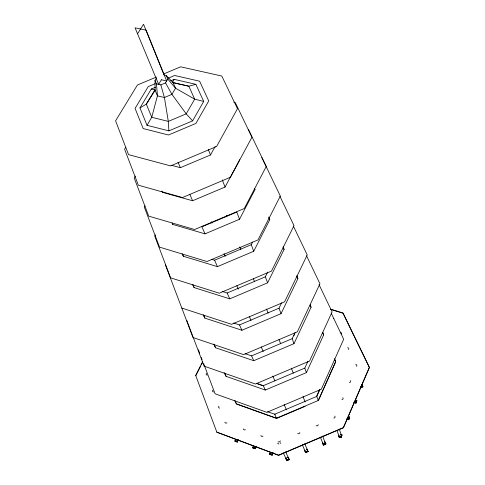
<?xml version="1.0" encoding="UTF-8"?>
<svg xmlns="http://www.w3.org/2000/svg" width="485" height="485" viewBox="0 0 485 485"><rect width="100%" height="100%" fill="white"/><g stroke="black" fill="none" stroke-linecap="round" stroke-linejoin="round"><path stroke-width="0.73" d="M288.32 457.561L287.563 457.288M271.454 454.439L269.848 453.317L270.806 454.39L271.454 454.439L272.067 454.172L272.691 452.893L271.358 454.245M254.413 448.055L253.085 447.57L254.413 448.055L255.019 447.788L255.643 446.515L254.31 447.861M356.16 401.465L356.366 400.871L355.832 402.18L354.511 402.471L356.22 401.677M349.012 418.07L349.218 417.47L348.685 418.791L347.321 419.064L349.079 418.276M336.917 430.262L339.094 436.354L340.294 436.761L340.913 436.488L341.385 435.336L339.27 429.122M338.9 435.154L338.694 435.912L339.161 436.555L340.367 436.961L340.979 436.694L341.452 435.542L340.579 434.408M236.577 441.368L235.013 440.271L235.946 441.32L236.577 441.368L237.589 440.592L237.468 439.416M236.468 441.174L237.692 439.974M360.913 387.163L362.447 385.981L361.561 387.048L360.3 386.969M323.865 444.412L323.168 443.999L324.526 444.296L325.296 443.284L322.713 436.1M338.809 435.3L338.36 436.767L341.088 437.688L342.058 434.96L340.694 434.499M341.088 437.688L342.058 434.96M346.757 419.107L348.794 419.78L349.746 417.088L348.394 416.639M348.794 419.78L349.746 417.088M353.911 402.508L355.941 403.168L356.881 400.501L355.535 400.064M355.941 403.168L356.881 400.501M304.75 443.726L307.399 449.995L307.569 450.82L306.793 451.826L306.096 452.02L305.029 451.044L302.349 444.793M338.36 436.767L338.882 435.506M323.786 444.212L325.296 443.284M283.27 452.899L286.538 459.768L287.957 459.828L288.484 459.416L288.66 458.186L287.654 457.482M306.047 451.747L307.569 450.82M286.599 459.531L287.866 459.641L288.654 458.622L285.671 451.832M305.435 451.529L306.132 451.941M307.078 449.704L307.581 450.098L306.465 449.492M286.198 459.046L286.374 457.816M286.465 458.01L286.114 458.416M324.792 442.181L325.126 442.465M273.255 452.578L272.109 455.191L272.873 453.038M272.109 455.191L269.557 454.281L270.03 452.784M361.786 385.035L362.325 385.314L362.307 386.084M256.219 446.212L255.068 448.801L255.831 446.661M255.068 448.801L252.552 447.904L253.024 446.418M234.631 400.483L236.371 403.817L276.468 418.215L318.257 400.483L335.578 361.725L334.699 358.845M318.336 400.707L335.65 361.968M316.365 396.857L319.439 390.007M276.468 418.215L274.662 414.263L316.778 396.39L319.845 389.552M238.099 440.186L237.226 442.108L238.28 439.349M280.415 443.429L280.767 442.666M224.106 372.559L226.052 376.336L265.313 390.049L306.405 372.619L323.647 334.959L322.798 332.249M304.738 368.285L307.866 361.337M213.673 344.095L215.522 347.739L253.776 360.701L293.995 343.647L311.067 307.254L310.242 304.653M245.174 353.704L251.594 355.869L292.164 338.675L295.038 332.571M293.843 335.881L294.795 333.856M203.173 314.765L204.846 318.105L241.9 330.255L281.039 313.668L297.869 278.711L296.947 275.862M233.77 323.052L239.517 324.926L279.008 308.193L281.627 302.785M192.49 284.295L194.097 287.563L229.763 298.845L267.599 282.822L284.083 249.478L283.167 246.713M222.118 291.4L227.156 292.982L265.35 276.808L267.684 272.109M202.797 361.367L195.685 375.426L216.88 432.274L278.602 455.36L343.428 427.818L369.412 367.539L343.047 313.237L330.837 309.478M195.813 375.651L200.554 366.284M201.226 364.944L202.584 362.265M182.124 253.691L183.379 256.268L217.425 266.635L253.728 251.272L269.751 219.735L268.835 217.019M211.727 259.336L214.588 260.202L251.242 244.695L252.594 242.045M172.175 223.155L172.787 224.434L205.003 233.849L239.511 219.262L254.946 189.708L254.486 188.368M161.851 191.048L162.457 192.327L192.606 200.76L225.046 187.052L239.76 159.674M171.096 165.209L180.378 167.689L210.472 154.982L215.207 146.415M155.485 234.819L154.751 236.134L170.587 277.838L219.287 293.195L271.485 271.097L294.013 225.622L279.924 196.334M155.485 87.276L151.314 89.04L139.965 107.919L147.034 125.33L168.907 130.859L192.606 120.862L203.7 101.426L195.885 84.335L174.26 79.364L170.787 80.831M145.076 205.828L144.324 207.131L159.523 247.12L206.943 261.518L258.008 239.911L280.33 196.043L261.785 157.516M147.034 125.33L151.744 117.279L157.437 95.848L156.467 83.863L155.012 80.455L156.534 77.921M135.363 176.097L134.224 178.05L148.731 216.14L194.618 229.526L244.282 208.532L266.271 166.476L248.599 129.762M125.736 147.246L124.59 149.168L138.346 185.197L182.469 197.534L230.43 177.267L251.945 137.231L235.225 102.487L233.764 102.141M156.467 83.863L160.832 84.881L165.537 82.899L167.816 79.079L166.331 75.684L164.148 75.181L143.536 24.25L137.601 33.744M174.26 79.364L172.405 82.401L188.829 86.203L195.885 84.335M155.012 80.455L155.115 90.362L146.325 104.123L139.965 107.919M288.66 458.186L288.169 457.507M305.029 451.044L305.514 451.729M362.986 386.787L360.355 387.951L362.986 386.787L361.846 384.496M289.412 459.598L286.714 460.556L289.412 459.598L288.32 457.064M305.641 452.747L308.157 451.402L305.641 452.747L304.525 450.225M323.368 445.218L325.89 443.866L323.368 445.218L322.222 442.708M256.971 383.465L263.325 385.678L304.756 368.103L306.405 372.619M305.107 406.321L276.571 418.434L236.486 404.035M156.219 77.103L137.394 85.033L115.588 120.826L128.549 154.642L170.635 165.9L216.595 146.494L237.48 108.676L221.79 76.042L180.62 66.815L163.888 73.865M155.17 83.711L148.21 86.645L135.072 108.416L143.172 128.567L168.477 135.006L195.928 123.42L208.732 100.916L199.632 81.195L174.667 75.49L168.398 78.133M341.113 434.766L340.646 434.615M348.279 416.542L348.964 416.979L348.345 416.748M322.834 443.714L322.737 443.09M253.031 447.079L253.267 447.649M151.314 89.04L154.927 89.767L146.325 104.123L151.744 117.279L168.313 121.395L186.222 113.842L194.679 99.17L188.829 86.203L173.145 82.759L166.331 75.684M203.7 101.426L194.679 99.17L175.546 88.215L167.816 79.079M330.764 309.23L342.98 312.989L369.352 367.303L343.362 427.606L278.499 455.154L216.759 432.062M353.85 402.295L355.875 402.956M181.778 308.048L231.545 324.307L284.622 301.822L307.241 254.934L293.358 226.028M346.69 418.901L348.727 419.573M338.294 436.561L341.022 437.488M256.977 383.641L263.331 385.848M305.023 450.613L305.113 451.244M237.116 441.914L234.637 441.029L237.226 442.108M252.442 447.71L254.964 448.607M269.46 454.087L272.012 454.997M267.581 411.729L275.159 414.348M278.881 444.084L277.608 443.163M355.487 400.173L356.123 400.307L356.287 401.065M192.606 120.862L186.222 113.842L171.939 94.345L165.537 82.899M323.246 444.199L320.312 437.161M306.532 255.771L319.954 283.761L297.341 331.861L243.609 354.632L192.994 337.542L165.367 264.798M319.1 284.737L332.11 311.922L309.575 361.04L255.407 384.017L204.13 366.163L186.737 320.349M331.116 312.964L343.683 339.27L321.3 389.237L266.877 412.335L215.11 393.796L203.688 363.732M348.818 416.888L349.151 417.658M285.72 458.216L286.811 460.75M296.614 276.02L297.869 278.711M283.131 247.429L284.083 249.478M310.121 305.223L311.067 307.254M322.701 332.934L323.647 334.959M268.811 217.716L269.751 219.735M334.304 358.985L335.578 361.725M254.322 188.356L254.946 189.708M325.968 444.066L324.823 441.556M263.325 385.678L265.313 390.049M251.594 355.869L253.776 360.701M239.517 324.926L241.9 330.255M308.242 451.596L307.12 449.08M227.156 292.982L229.763 298.845M214.588 260.202L217.425 266.635M173.145 82.759L175.546 88.215L171.939 94.345L164.415 97.515L157.437 95.848L155.115 90.362M205.003 233.849L201.918 226.81L236.777 212.072L239.511 219.262M189.823 194.364L192.606 200.76M177.977 162.129L180.378 167.689M284.155 404.532L286.453 409.873M261.233 346.927L263.234 351.607M272.812 376.081L274.892 380.937M249.254 316.329L250.987 320.409M224.021 253.564L225.192 256.335M236.832 285.689L238.293 289.127M211.527 221.754L212.09 223.094M226.307 215.504L226.847 216.856M253.364 278.687L254.461 281.47M239.784 246.895L240.887 249.696M172.236 223.052L172.787 224.434M182.56 254.195L183.379 256.268M266.507 309.024L268.12 313.146M193 284.756L194.097 287.563M203.761 315.341L204.846 318.105M278.96 339.409L280.554 343.477M214.164 344.265L215.522 347.739M224.961 373.559L226.052 376.336M235.267 400.998L236.371 403.817M291.364 368.212L293.279 373.135M208.289 149.331L210.472 154.982M303.01 396.53L305.113 401.956M222.3 179.887L225.046 187.052M198.371 349.752L199.705 353.244M201.293 357.439L202.093 359.537M251.242 244.695L253.728 251.272M265.35 276.808L267.599 282.822M279.008 308.193L281.039 313.668M292.164 338.675L293.995 343.647M316.778 396.39L318.257 400.483M160.832 84.881L164.415 97.515L168.313 121.395L168.907 130.859M340.24 332.213A1.291 1.14 -13.9 0 1 341.125 333.989M347.636 347.703A1.309 1.164 -13 0 1 348.539 349.515M350.267 380.616A1.328 1.206 -12.9 0 1 349.436 382.604M342.81 397.688A1.34 1.225 -14.3 0 1 341.967 399.707M318.257 424.721A1.346 1.249 -19.7 0 1 316.123 425.66M299.839 432.535A1.346 1.249 -23.7 0 1 297.705 433.481M263.009 436.13A1.34 1.231 -29.8 0 1 260.924 435.403M245.38 429.631A1.334 1.212 -31.3 0 1 243.325 428.916M219.675 408.115A1.309 1.17 -31.8 0 1 218.923 406.23M213.545 391.953A1.297 1.146 -31 0 1 212.8 390.098M226.938 422.835A1.322 1.194 -32.6 0 1 224.913 422.126M207.162 375.135A1.285 1.122 -30.2 0 1 206.44 373.329M333.353 318.445A1.279 1.122 -14.6 0 1 333.886 318.76M355.657 364.496A1.322 1.188 -12 0 1 356.584 366.351M334.765 416.1A1.346 1.249 -16.1 0 1 333.91 418.149M280.281 440.847A1.346 1.249 -27.9 0 1 278.147 441.793M161.402 79.77L158.65 84.372L135.06 27.821L146.118 30.155L166.676 80.989L161.402 79.77"/></g></svg>
